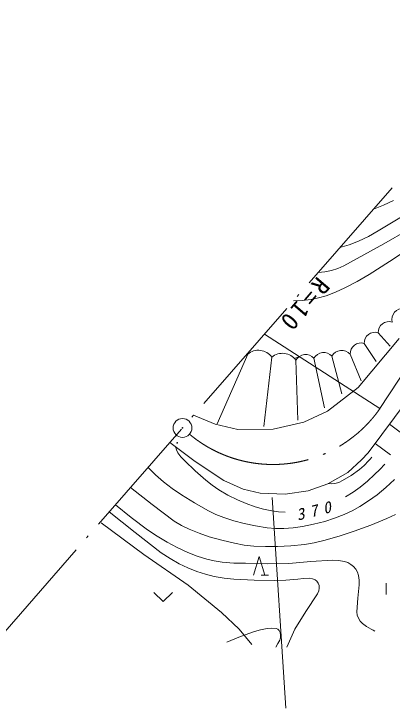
# Model space of a CAD drawing. Units: millimetres, scale not verified. Extents: x -625 to 700064, y -625 to 362743.
# Drawn here: x 133607 to 169587, y 245647 to 311759 of the extents above; entities that cross this region are included whole.
import ezdxf

# ---------------------------------------------------------------- set-up
doc = ezdxf.new("R2010")
doc.units = ezdxf.units.MM
doc.header["$LTSCALE"] = 1000
doc.linetypes.add('DASHED', pattern=[7.5, 6, -1.5])
doc.linetypes.add('LONG_DASHED_DOTTED', pattern=[15.25, 12, -1.5, 0.25, -1.5])
doc.layers.add('S-SUV', color=7, linetype='Continuous', lineweight=13)
doc.styles.add('ＭＳ ゴシック', font='')
doc.styles.get('ＭＳ ゴシック').set_extended_font_data('MS Gothic')

msp = doc.modelspace()

# ---------------------------------------------------------------- linework, layer by layer
at = {"layer": 'S-SUV', "linetype": 'LONG_DASHED_DOTTED'}
for p, q in [((131644, 251675), (184024, 311759)), ((168428, 274173), (174429, 283412))]:
    msp.add_line(p, q, dxfattribs=at)
at = {"layer": 'S-SUV'}
for p, q in [((167802, 293151), (168775, 293542)), ((168775, 293542), (169722, 293988)), ((168273, 291087), (171513, 293049)), ((168797, 289863), (172510, 291985)), ((167332, 290572), (168273, 291087)), ((166377, 290118), (167332, 290572)), ((164619, 289499), (165505, 289779)), ((165007, 287766), (168797, 289863)), ((165505, 289779), (166377, 290118)), ((169343, 288175), (171259, 289466)), ((164422, 287515), (165007, 287766)), ((167397, 286935), (169343, 288175)), ((162563, 287141), (163194, 287202)), ((163194, 287202), (163821, 287322)), ((163821, 287322), (164422, 287515)), ((166255, 286276), (167397, 286935)), ((165089, 285672), (166255, 286276)), ((164201, 285266), (165089, 285672)), ((163301, 284922), (164201, 285266)), ((160193, 284423), (161044, 284462)), ((161044, 284462), (161884, 284560)), ((161884, 284560), (162594, 284710)), ((162594, 284710), (163301, 284922)), ((168428, 274173), (157443, 281268)), ((168254, 281398), (169406, 280122)), ((166347, 276192), (170267, 280830)), ((166922, 280381), (168061, 278668)), ((155850, 279363), (152944, 272708)), ((158139, 279072), (157377, 272454)), ((160352, 278971), (160554, 279045)), ((160554, 279045), (160765, 279122)), ((163869, 279169), (164791, 275579)), ((165589, 279363), (166644, 276815)), ((160429, 278782), (160612, 273072)), ((162149, 278976), (163155, 274235)), ((163440, 273939), (166347, 276192)), ((167322, 269944), (171336, 275400)), ((161187, 272893), (163440, 273939)), ((150707, 273532), (152757, 272678)), ((152757, 272678), (154920, 272166)), ((158280, 272223), (161187, 272893)), ((169329, 272672), (171536, 271049)), ((154920, 272166), (158280, 272223)), ((148453, 270957), (150854, 269119)), ((148980, 270553), (149063, 270247)), ((167991, 270854), (169449, 269781)), ((149063, 270247), (149202, 269961)), ((149202, 269961), (149504, 269566)), ((166662, 269284), (167322, 269944)), ((149504, 269566), (149860, 269200)), ((149860, 269200), (150849, 268241)), ((150854, 269119), (153593, 267337)), ((165375, 268096), (166662, 269284)), ((166938, 268757), (167345, 269192)), ((167345, 269192), (167494, 269366)), ((167494, 269366), (167643, 269542)), ((146372, 268569), (147085, 267855)), ((166491, 268366), (166938, 268757)), ((168406, 268386), (168889, 268894)), ((147085, 267855), (147837, 267188)), ((150849, 268241), (151864, 267340)), ((163461, 267007), (165375, 268096)), ((164871, 267313), (165697, 267814)), ((165697, 267814), (166491, 268366)), ((167247, 267256), (167915, 267887)), ((167915, 267887), (168406, 268386)), ((147837, 267188), (148679, 266553)), ((151864, 267340), (152470, 266864)), ((153593, 267337), (155408, 266512)), ((164126, 267031), (164510, 267144)), ((164510, 267144), (164871, 267313)), ((166547, 266677), (167247, 267256)), ((169004, 266669), (169818, 267418)), ((144699, 266650), (146755, 265025)), ((148679, 266553), (149559, 265964)), ((152470, 266864), (153118, 266433)), ((153118, 266433), (153972, 265936)), ((155408, 266512), (157025, 266116)), ((161613, 266347), (163461, 267007)), ((163492, 267025), (163798, 266998)), ((163798, 266998), (164126, 267031)), ((165871, 266198), (166547, 266677)), ((168155, 265971), (169004, 266669)), ((149559, 265964), (150798, 265187)), ((153972, 265936), (154864, 265488)), ((157025, 266116), (159401, 266017)), ((159401, 266017), (161613, 266347)), ((165169, 265775), (165871, 266198)), ((167349, 265381), (168155, 265971)), ((150798, 265187), (152066, 264462)), ((154864, 265488), (155702, 265125)), ((155702, 265125), (156573, 264813)), ((158190, 265693), (159470, 245647)), ((166518, 264848), (167349, 265381)), ((143266, 265007), (144776, 263793)), ((146755, 265025), (148851, 263446)), ((152066, 264462), (152810, 264098)), ((156573, 264813), (157354, 264589)), ((157354, 264589), (158147, 264424)), ((165776, 264434), (166518, 264848)), ((142682, 264337), (145135, 262357)), ((144776, 263793), (146327, 262623)), ((152810, 264098), (153576, 263789)), ((153576, 263789), (154533, 263478)), ((158147, 264424), (158781, 264345)), ((158781, 264345), (159421, 264318)), ((164106, 263725), (165017, 264080)), ((165017, 264080), (165776, 264434)), ((169100, 263689), (169923, 264076)), ((148851, 263446), (149546, 263040)), ((154533, 263478), (155511, 263224)), ((155511, 263224), (156602, 262998)), ((161071, 262942), (162124, 263153)), ((162124, 263153), (163173, 263426)), ((163173, 263426), (164106, 263725)), ((167550, 263065), (169100, 263689)), ((146327, 262623), (147237, 262006)), ((149546, 263040), (150272, 262685)), ((150272, 262685), (151219, 262301)), ((156602, 262998), (157701, 262830)), ((157701, 262830), (158496, 262761)), ((158496, 262761), (159294, 262751)), ((159294, 262751), (160179, 262816)), ((160179, 262816), (161071, 262942)), ((164539, 262018), (165982, 262498)), ((165982, 262498), (167550, 263065)), ((145135, 262357), (147627, 260425)), ((147237, 262006), (148186, 261435)), ((151219, 262301), (152192, 261972)), ((152192, 261972), (153381, 261628)), ((163089, 261598), (164539, 262018)), ((148186, 261435), (149149, 260932)), ((153381, 261628), (154579, 261345)), ((154579, 261345), (155502, 261180)), ((155502, 261180), (156444, 261074)), ((159958, 261111), (161250, 261243)), ((161250, 261243), (162175, 261391)), ((162175, 261391), (163089, 261598)), ((149149, 260932), (150141, 260481)), ((156444, 261074), (157550, 261026)), ((157550, 261026), (158669, 261039)), ((158669, 261039), (159958, 261111)), ((147627, 260425), (148467, 259884)), ((148467, 259884), (149337, 259395)), ((150141, 260481), (151030, 260132)), ((151030, 260132), (151947, 259837)), ((151947, 259837), (152674, 259660)), ((156393, 258304), (156942, 260099)), ((156942, 260099), (157491, 258304)), ((149337, 259395), (150157, 259000)), ((152674, 259660), (153421, 259540)), ((153421, 259540), (154523, 259462)), ((154523, 259462), (155633, 259443)), ((155633, 259443), (157706, 259397)), ((157706, 259397), (159767, 259411)), ((159767, 259411), (161842, 259603)), ((161842, 259603), (163920, 259734)), ((163920, 259734), (164484, 259703)), ((164484, 259703), (165051, 259611)), ((165051, 259611), (165373, 259503)), ((165373, 259503), (165672, 259338)), ((165672, 259338), (165928, 259124)), ((150157, 259000), (151011, 258656)), ((151011, 258656), (151829, 258389)), ((165928, 259124), (166140, 258866)), ((166140, 258866), (166293, 258585)), ((166293, 258585), (166395, 258270)), ((151829, 258389), (152672, 258179)), ((152672, 258179), (153598, 258024)), ((153598, 258024), (154542, 257929)), ((154542, 257929), (156452, 257830)), ((157118, 258304), (157838, 258304)), ((159492, 257831), (160619, 257931)), ((160619, 257931), (161165, 258002)), ((161165, 258002), (161722, 258014)), ((161722, 258014), (162005, 257964)), ((162005, 257964), (162277, 257852)), ((162277, 257852), (162441, 257722)), ((166395, 258270), (166454, 257841)), ((166454, 257841), (166453, 257395)), ((156452, 257830), (158371, 257791)), ((158371, 257791), (159492, 257831)), ((162441, 257722), (162561, 257548)), ((162561, 257548), (162640, 257325)), ((162640, 257325), (162661, 257081)), ((166453, 257395), (166312, 256126)), ((169019, 257558), (169019, 256478)), ((146907, 256651), (147807, 255801)), ((147807, 255801), (148707, 256651)), ((162499, 256536), (161384, 254849)), ((162611, 256806), (162499, 256536)), ((162661, 257081), (162611, 256806)), ((166312, 256126), (166230, 254821)), ((161384, 254849), (160337, 253155)), ((166230, 254821), (166276, 254495)), ((166276, 254495), (166379, 254197)), ((166379, 254197), (166543, 253936)), ((166543, 253936), (166761, 253707)), ((157077, 253108), (157692, 253222)), ((157692, 253222), (158114, 253249)), ((158114, 253249), (158546, 253216)), ((158546, 253216), (158712, 253153)), ((166761, 253707), (167150, 253417)), ((167150, 253417), (167606, 253155)), ((155166, 252460), (156483, 252936)), ((156483, 252936), (157077, 253108)), ((158712, 253153), (158842, 253040)), ((158842, 253040), (158939, 252852)), ((158939, 252852), (158985, 252629)), ((158985, 252629), (158972, 252372)), ((160337, 253155), (159945, 252322)), ((167606, 253155), (167772, 253069)), ((167772, 253069), (167939, 252983)), ((153854, 251920), (155166, 252460)), ((158897, 252117), (158731, 251787)), ((158972, 252372), (158897, 252117)), ((159945, 252322), (159587, 251465)), ((158731, 251787), (158524, 251465))]:
    msp.add_line(p, q, dxfattribs=at)
at = {"layer": 'S-SUV', "linetype": 'DASHED'}
for p, q in [((141907, 263286), (145982, 260262)), ((145982, 260262), (150189, 257370)), ((150189, 257370), (153344, 254741)), ((153344, 254741), (155053, 253163)), ((155053, 253163), (156236, 251717))]:
    msp.add_line(p, q, dxfattribs=at)
at = {"layer": 'S-SUV'}
for centre, radius in [((149649, 272329), 896), ((149649, 272329), 27), ((149151, 270904), 31.2), ((149151, 270904), 25), ((149151, 270904), 18.8), ((149151, 270904), 12.5), ((149151, 270904), 6.3)]:
    msp.add_circle(centre, radius, dxfattribs=at)
for centre, radius, start, end in [((170637, 282643), 1075, 85.94026, 192.20047), ((169302, 281407), 1048, 74.23657, 180.49677), ((167970, 280390), 1048, 74.23657, 180.49677), ((166637, 279372), 1048, 74.23657, 180.49677), ((156858, 278145), 1582, 35.90864, 129.61752), ((164802, 278621), 1082, 43.29865, 149.55884), ((159148, 277854), 1582, 35.90864, 129.61752), ((161362, 278234), 1082, 43.29865, 149.55884), ((163082, 278427), 1082, 43.29865, 149.55884)]:
    msp.add_arc(centre, radius, start, end, dxfattribs=at)
at = {"layer": 'S-SUV', "linetype": 'LONG_DASHED_DOTTED'}
msp.add_arc((158255, 281228), 12380, 230.12489, 325.2617, dxfattribs=at)

# ---------------------------------------------------------------- texts
at = {"layer": 'S-SUV', "attachment_point": 7, "style": 'ＭＳ ゴシック'}
for s, insert, char_height, rotation in [('\\T1.3;R=10', (162492, 286856), 1686, 229.5), ('\\T1.73;\\Q15;370', (160626, 263485), 1100, 13.9)]:
    msp.add_mtext(s, dxfattribs=dict(at, insert=insert, char_height=char_height, rotation=rotation))

doc.saveas('drawing.dxf')
